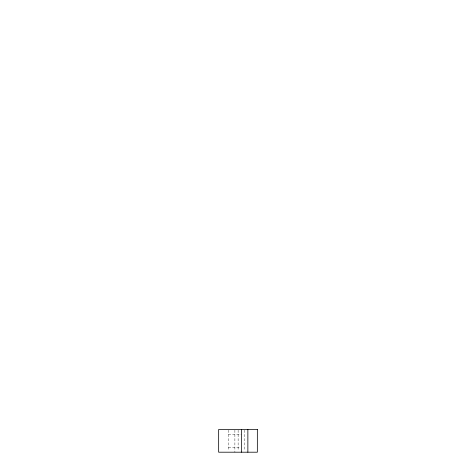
<?xml version="1.0" encoding="UTF-8"?>
<svg xmlns="http://www.w3.org/2000/svg" width="476" height="476" viewBox="0 0 476 476"><rect width="100%" height="100%" fill="white"/><g stroke="black" fill="none" stroke-linecap="round" stroke-linejoin="round"><path stroke-width="0.36" stroke-dasharray="2.38 1.78" d="M228.391 434.35L241.374 434.35M228.391 447.333L240.654 447.333M244.622 430.215L244.622 450.736M238.131 430.215L238.131 450.736M234.882 430.215L234.882 452.2M228.391 430.215L228.391 450.736"/><path stroke-width="0.71" d="M247.865 429.483L247.865 452.2M241.374 429.483L241.374 452.2M257.343 429.483L218.657 429.483L218.657 452.2L257.343 452.2L257.343 429.483"/></g></svg>
